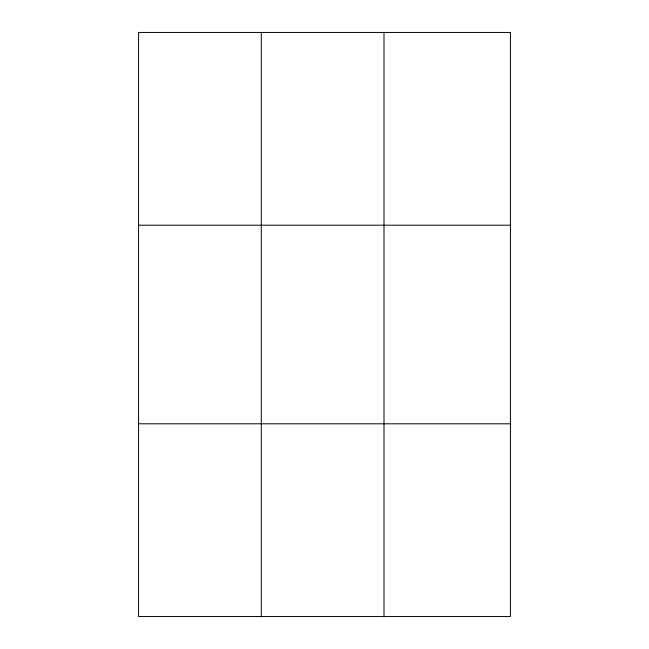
<?xml version="1.0" encoding="UTF-8"?>
<svg xmlns="http://www.w3.org/2000/svg" width="649" height="649" viewBox="0 0 649 649"><rect width="100%" height="100%" fill="white"/><g stroke="black" fill="none" stroke-linecap="round" stroke-linejoin="round"><path stroke-width="0.97" d="M261.287 32.45L261.287 616.55M383.997 32.45L383.997 616.55M138.57 225.203L510.43 225.203M138.57 423.797L510.43 423.797M510.43 32.45L510.43 616.55L138.57 616.55L138.57 32.45L510.43 32.45"/></g></svg>
